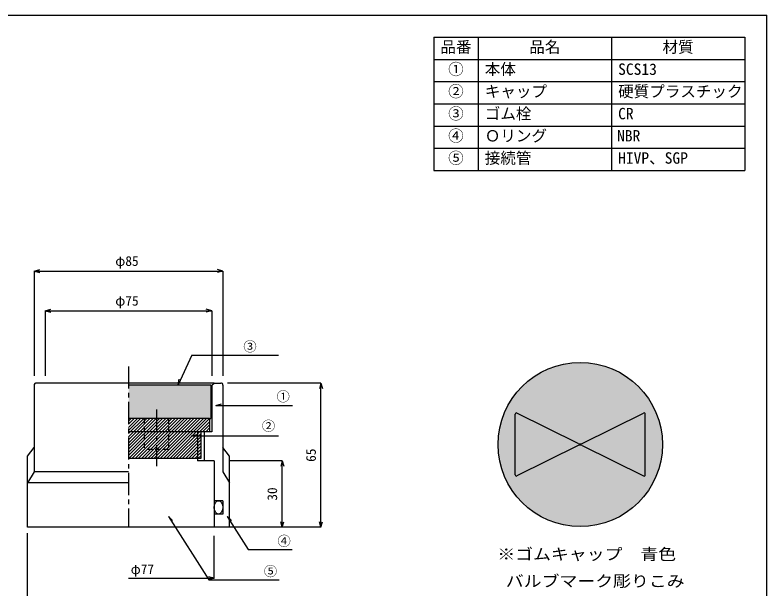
# Model space of a CAD drawing. Units: millimetres on the paper, with parts at other scales. Extents: x -140 to 140, y -97 to 99.
# Drawn here: x -29.2 to 140.1, y -30.2 to 99.1 of the extents above; entities that cross this region are included whole.
import ezdxf
from ezdxf.enums import TextEntityAlignment as Align

# ---------------------------------------------------------------- set-up
doc = ezdxf.new("R2010")
doc.units = ezdxf.units.MM
doc.linetypes.add('CHAIN1', pattern=[8, 5, -1, 1, -1])
doc.linetypes.add('DASHED1', pattern=[1.8, 1.2, -0.6])
for name, color, linetype in [('0-0_図面枠', 7, 'Continuous'), ('0-1_ノズル', 5, 'Continuous'), ('1-0', 7, 'Continuous'), ('1-F', 150, 'Continuous')]:
    doc.layers.add(name, color=color, linetype=linetype)
doc.styles.add('ＭＳ ゴシック', font='')
doc.styles.get('ＭＳ ゴシック').set_extended_font_data('MS Gothic')

msp = doc.modelspace()

# ---------------------------------------------------------------- hatches: boundary and pattern name
at = {"layer": '1-F'}
msp.add_hatch(color=256, dxfattribs=at).paths.add_polyline_path([(98.027, -16.12, 1), (98.027, 20.88, 1)])

# ---------------------------------------------------------------- linework, layer by layer
at = {"layer": '0-0_図面枠', "color": 5}
msp.add_line((-139.949, 99.1), (140.051, 99.1), dxfattribs=at)
msp.add_lwpolyline([(-139.949, 99.1), (-139.949, -96.9), (140.051, -96.9), (140.051, 99.1)], dxfattribs=at)
at = {"layer": '0-1_ノズル'}
for p, q in [((65.051, 94.1), (65.051, 64.1)), ((65.051, 94.1), (135.051, 94.1)), ((75.051, 94.1), (75.051, 64.1)), ((105.051, 94.1), (105.051, 64.1)), ((135.051, 94.1), (135.051, 64.1)), ((65.051, 89.1), (135.051, 89.1)), ((65.051, 84.1), (135.051, 84.1)), ((65.051, 79.1), (135.051, 79.1)), ((65.051, 74.1), (135.051, 74.1)), ((65.051, 69.1), (135.051, 69.1)), ((65.051, 64.1), (135.051, 64.1))]:
    msp.add_line(p, q, dxfattribs=at)
at = {"layer": '1-0', "color": 4}
for p, q in [((-24.871, 41.438), (-23.616, 41.774)), ((-24.871, 41.438), (17.629, 41.438)), ((-24.871, 41.438), (-23.616, 41.101)), ((-24.871, 41.438), (-24.871, 17.877)), ((17.629, 41.438), (16.373, 41.774)), ((17.629, 41.438), (16.373, 41.101)), ((17.629, 41.438), (17.629, 17.877)), ((-22.371, 32.487), (-21.116, 32.823)), ((-22.371, 32.487), (15.129, 32.487)), ((-22.371, 32.487), (-21.116, 32.15)), ((-22.371, 32.487), (-22.371, 17.877)), ((15.129, 32.487), (13.873, 32.823)), ((15.129, 32.487), (13.873, 32.15)), ((15.129, 32.487), (15.129, 17.877)), ((39.685, 16.229), (18.653, 16.229)), ((39.685, 16.229), (39.349, 14.974)), ((39.685, -16.271), (39.685, 16.229)), ((39.685, 16.229), (40.022, 14.974)), ((30.972, -1.271), (19.104, -1.271)), ((30.972, -1.271), (30.636, -2.526)), ((30.972, -16.271), (30.972, -1.271)), ((30.972, -1.271), (31.308, -2.526)), ((30.972, -16.271), (30.636, -15.015)), ((30.972, -16.271), (31.308, -15.015)), ((39.685, -16.271), (39.349, -15.015)), ((39.685, -16.271), (40.022, -15.015)), ((39.685, -16.271), (18.653, -16.271)), ((30.972, -16.271), (19.104, -16.271)), ((-26.371, -33.976), (-26.371, -17.568)), ((15.629, -27.734), (15.629, -18.192)), ((15.629, -27.734), (14.373, -28.07))]:
    msp.add_line(p, q, dxfattribs=at)
at = {"layer": '1-0'}
for p, q in [((10.607, 22.469), (7.539, 15.841)), ((10.607, 22.469), (30.125, 22.469)), ((7.539, 15.841), (7.761, 17.122)), ((16.002, 11.168), (17.258, 11.504)), ((16.002, 11.168), (33.245, 11.168)), ((83.407, -4.465), (83.407, 9.226)), ((97.583, 2.601), (83.768, 9.45)), ((98.471, 2.601), (112.286, 9.45)), ((112.647, -4.465), (112.647, 9.226)), ((-0.22, 8.229), (-3.621, 4.828)), ((-3.049, 8.229), (-3.621, 7.657)), ((-2.342, 8.229), (-3.621, 6.95)), ((-1.635, 8.229), (-3.621, 6.243)), ((-0.928, 8.229), (-3.621, 5.536)), ((0.487, 8.229), (-3.621, 4.121)), ((1.194, 8.229), (-3.621, 3.414)), ((1.901, 8.229), (-3.621, 2.707)), ((2.608, 8.229), (-3.621, 2)), ((3.315, 8.229), (-3.621, 1.293)), ((4.022, 8.229), (-3.621, 0.586)), ((4.729, 8.229), (-3.621, -0.121)), ((5.436, 8.229), (-3.564, -0.771)), ((6.143, 8.229), (-2.857, -0.771)), ((6.851, 8.229), (-2.149, -0.771)), ((7.558, 8.229), (-1.442, -0.771)), ((8.265, 8.229), (-0.735, -0.771)), ((8.972, 8.229), (-0.028, -0.771)), ((9.679, 8.229), (0.679, -0.771)), ((10.386, 8.229), (1.386, -0.771)), ((11.093, 8.229), (2.093, -0.771)), ((11.8, 8.229), (2.8, -0.771)), ((12.507, 8.229), (3.507, -0.771)), ((13.215, 8.229), (4.215, -0.771)), ((13.922, 8.229), (4.922, -0.771)), ((14.629, 8.229), (5.629, -0.771)), ((14.629, 7.522), (6.336, -0.771)), ((14.629, 6.815), (13.043, 5.229)), ((14.629, 6.108), (13.75, 5.229)), ((14.629, 5.401), (14.457, 5.229)), ((12.629, 4.815), (7.043, -0.771)), ((12.629, 4.108), (7.75, -0.771)), ((12.629, 3.401), (8.457, -0.771)), ((10.485, 4.302), (11.74, 4.639)), ((10.485, 4.302), (30.125, 4.302)), ((12.629, 2.694), (9.164, -0.771)), ((12.629, 1.987), (9.871, -0.771)), ((97.583, 2.16), (83.768, -4.689)), ((98.471, 2.16), (112.286, -4.689)), ((12.629, 1.279), (10.579, -0.771)), ((12.629, 0.572), (11.286, -0.771)), ((12.629, -0.135), (11.993, -0.771)), ((5.329, -13.865), (14.413, -28.104)), ((5.329, -13.865), (6.288, -14.742)), ((18.586, -13.865), (19.545, -14.742)), ((18.586, -13.865), (23.284, -21.23)), ((23.284, -21.23), (33.193, -21.23)), ((14.413, -28.104), (30.247, -28.104))]:
    msp.add_line(p, q, dxfattribs=at)
at = {"layer": '1-0', "color": 4, "linetype": 'CHAIN1'}
msp.add_line((-3.621, 19.979), (-3.621, -16.271), dxfattribs=at)
at = {"layer": '1-0', "color": 3}
for p, q in [((-24.871, 15.729), (-24.871, -3.771)), ((15.129, 15.729), (15.129, 5.229)), ((15.629, 16.229), (17.129, 16.229)), ((11.879, 5.229), (11.879, -1.271)), ((15.129, 5.229), (12.379, 5.229)), ((12.629, 5.229), (12.629, -0.771)), ((13.379, 5.229), (13.379, -1.271)), ((12.629, -0.771), (-3.621, -0.771)), ((15.629, -1.271), (11.879, -1.271)), ((15.629, -1.271), (15.629, -15.271)), ((-24.871, -3.771), (-26.371, -6.271)), ((-3.621, -3.771), (-24.871, -3.771)), ((-3.621, -6.271), (-26.371, -6.271)), ((19.129, -16.271), (19.129, -6.271)), ((17.629, -10.271), (15.629, -10.271)), ((17.629, -10.271), (17.629, -13.271))]:
    msp.add_line(p, q, dxfattribs=at)
at = {"layer": '1-0', "color": 5}
for p, q in [((14.879, 15.729), (-3.621, 15.729)), ((14.879, 15.729), (14.879, 8.229)), ((14.629, 8.229), (14.879, 8.229))]:
    msp.add_line(p, q, dxfattribs=at)
at = {"layer": '1-0', "linetype": 'CHAIN1'}
msp.add_line((2.629, 10.229), (2.629, -2.521), dxfattribs=at)
at = {"layer": '1-0', "color": 2}
msp.add_line((14.629, 8.229), (-3.621, 8.229), dxfattribs=at)
at = {"layer": '1-0', "linetype": 'DASHED1'}
for p, q in [((-0.121, 8.229), (-0.121, 1.229)), ((5.379, 8.229), (5.379, 1.229)), ((5.379, 1.229), (-0.121, 1.229))]:
    msp.add_line(p, q, dxfattribs=at)
at = {"layer": '1-0', "color": 3}
for points in [[(15.129, 15.729), (15.629, 16.229), (-24.371, 16.229)], [(17.629, 15.729), (17.629, -3.771), (19.129, -6.271)], [(14.629, 8.229), (14.629, 5.229), (-3.621, 5.229)], [(-26.371, -11.271), (-26.371, -0.271), (-24.871, 1.729)], [(19.129, -11.271), (19.129, -0.271), (17.629, 1.729)], [(19.129, -16.271), (-26.371, -16.271), (-26.371, -6.271)], [(17.629, -13.271), (15.629, -13.271), (15.629, -16.271)]]:
    msp.add_lwpolyline(points, dxfattribs=at)
at = {"layer": '1-0', "color": 4}
msp.add_lwpolyline([(-3.621, -27.734), (15.629, -27.734), (14.373, -27.397)], dxfattribs=at)
at = {"layer": '1-0'}
msp.add_circle((98.027, 2.38), 18.5, dxfattribs=at)
at = {"layer": '1-0', "color": 3}
for centre, start, end in [((-24.371, 15.729), 90, 180), ((17.129, 15.729), 0, 90)]:
    msp.add_arc(centre, 0.5, start, end, dxfattribs=at)
at = {"layer": '1-0'}
for centre, radius, start, end in [((83.657, 9.226), 0.25, 63.62888, 180), ((112.397, 9.226), 0.25, 0, 116.37112), ((98.027, 3.497), 1, 243.62888, 296.37112), ((98.027, 1.264), 1, 63.62888, 116.37112), ((83.657, -4.465), 0.25, 180, 296.37112), ((112.397, -4.465), 0.25, 243.62888, 0)]:
    msp.add_arc(centre, radius, start, end, dxfattribs=at)
msp.add_ellipse((16.629, -11.771), major_axis=(0, 1.5), ratio=0.66, dxfattribs=at)
at = {"layer": '1-F'}
msp.add_solid([(-3.621, 15.729), (-3.621, 8.229), (14.879, 15.729), (14.879, 8.229)], dxfattribs=at)

# ---------------------------------------------------------------- texts
at = {"layer": '0-0_図面枠', "style": 'ＭＳ ゴシック'}
for s, p in [('品番', (66.551, 89.85)), ('品名', (86.551, 89.85)), ('材質', (116.551, 89.85)), ('①', (68.301, 84.85)), ('本体', (76.551, 84.85)), ('SCS13', (106.551, 84.85)), ('②', (68.301, 79.85)), ('キャップ', (76.551, 79.85)), ('硬質プラスチック', (106.551, 79.85)), ('③', (68.301, 74.85)), ('ゴム栓', (76.551, 74.85)), ('④', (68.301, 69.85)), ('Ｏリング', (76.551, 69.85)), ('NBR', (106.313, 69.85)), ('⑤', (68.301, 64.85)), ('接続管', (76.551, 64.85)), ('HIVP、SGP', (106.551, 64.85))]:
    msp.add_text(s, height=2.566, dxfattribs=at).set_placement(p, align=Align.BOTTOM_LEFT)
at = {"layer": '1-0', "style": 'ＭＳ ゴシック'}
for s, p in [('φ85', (-6.621, 41.938)), ('φ75', (-6.621, 32.987)), ('③', (22.208, 22.685)), ('①', (29.68, 11.428)), ('②', (26.369, 4.808)), ('④', (29.889, -21.111)), ('φ77', (-3.145, -27.466)), ('⑤', (26.821, -27.918))]:
    msp.add_text(s, height=2.199, dxfattribs=at).set_placement(p, align=Align.BOTTOM_LEFT)
for s, p in [('65', (39.185, -1.521)), ('30', (30.472, -10.271))]:
    msp.add_text(s, height=2.199, rotation=90, dxfattribs=at).set_placement(p, align=Align.BOTTOM_LEFT)
at = {"layer": '1-0', "style": 'ＭＳ ゴシック', "width": 1.15}
for s, p in [('※ゴムキャップ\u3000青色', (79.357, -24.375)), ('バルブマーク彫りこみ', (81.28, -30.433))]:
    msp.add_text(s, height=2.566, dxfattribs=at).set_placement(p, align=Align.BOTTOM_LEFT)
at = {"layer": '1-F', "color": 7, "style": 'ＭＳ ゴシック'}
msp.add_text('CR', height=2.566, dxfattribs=at).set_placement((106.551, 74.85), align=Align.BOTTOM_LEFT)

doc.saveas('drawing.dxf')
